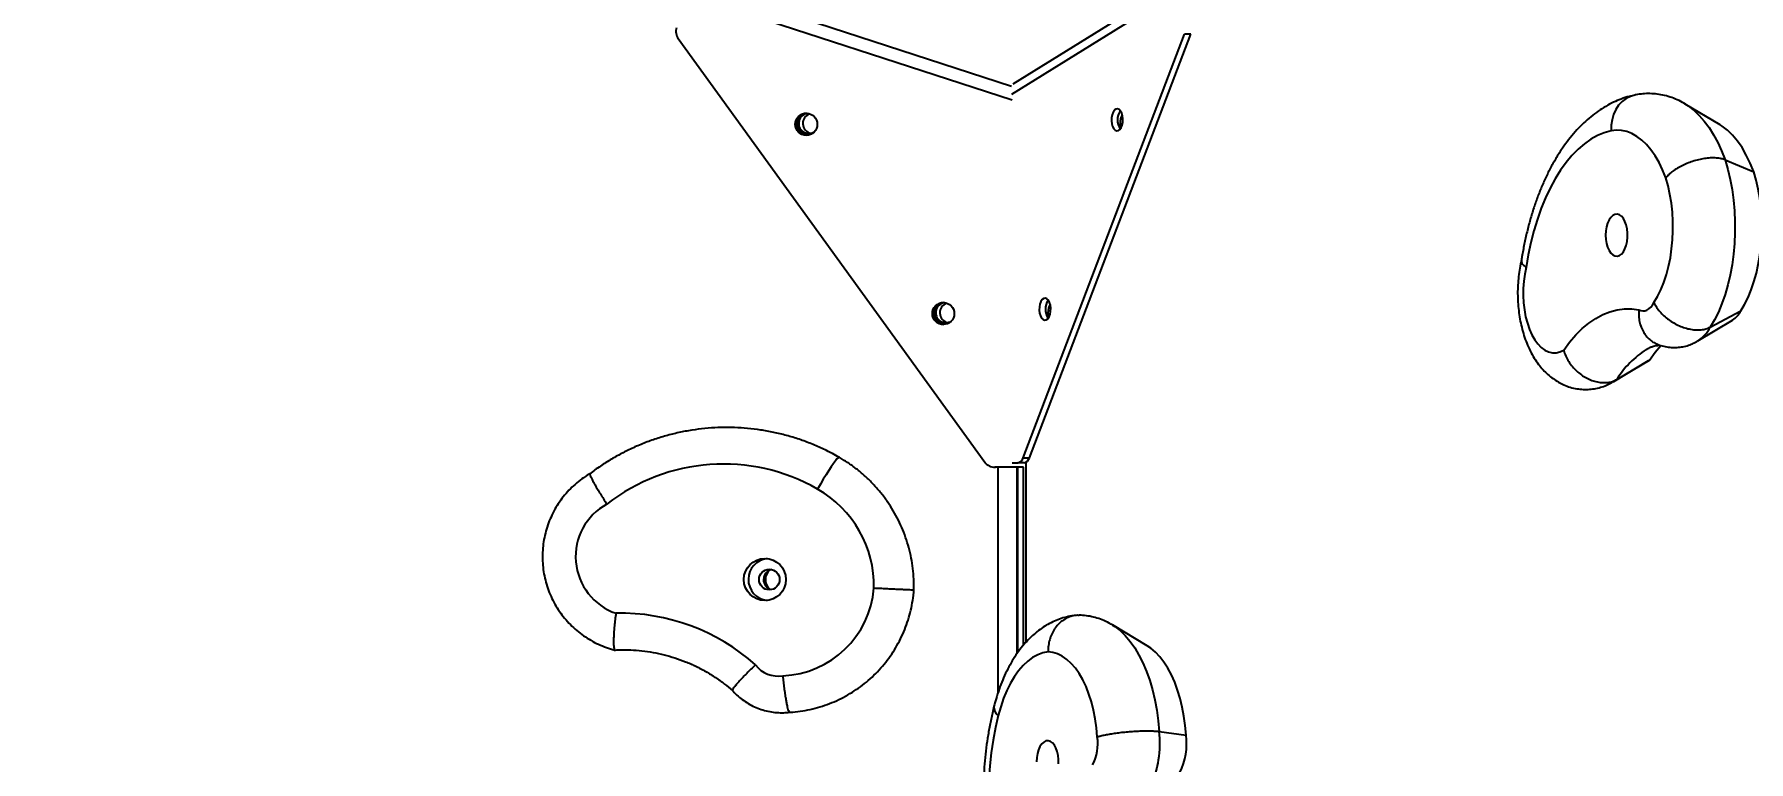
# Model space of a CAD drawing. Header units: millimetres. Extents: x -4720 to 4364, y -4819 to 4363.
# Drawn here: x -862 to -159, y 127 to 425 of the extents above; entities that cross this region are included whole.
import ezdxf

# ---------------------------------------------------------------- set-up
doc = ezdxf.new("R2010")
doc.units = ezdxf.units.MM
for name, color, linetype in [('DIKOM_ОБЪЕКТ', 7, 'Continuous'), ('DIKOM_РАЗМЕР_ЗОНА', 7, 'Continuous'), ('DIKOM_РАЗМЕР_ОБЪЕКТА', 7, 'Continuous')]:
    doc.layers.add(name, color=color, linetype=linetype)
doc.styles.add('style1', font='arial.ttf', dxfattribs={"width": 0.8})
doc.dimstyles.new('1-50', dxfattribs={"dimtxt": 300, "dimasz": 200, "dimexe": 100, "dimexo": 0, "dimgap": 100, "dimtad": 1, "dimdec": 0, "dimtxsty": 'style1', "dimcen": 0, "dimclrd": 7, "dimclre": 7, "dimadec": 1, "dimazin": 2, "dimtfac": 1, "dimtdec": 0, "dimtmove": 0, "dimatfit": 3, "dimfxl": 0, "dimlwd": 25, "dimlwe": 18, "dimarcsym": 0})

# ---------------------------------------------------------------- blocks, each defined once
blk = doc.blocks.new('*D10')
at = {"layer": 'Defpoints', "color": 0, "transparency": 16777216}
for p in [(-2674.62, 2212.87), (-210.39, 2212.87), (582.24, -1937.13)]:
    blk.add_point(p, dxfattribs=at)
at = {"layer": 'DIKOM_РАЗМЕР_ОБЪЕКТА', "color": 7, "lineweight": 18, "transparency": 16777216}
for p, q in [((-210.39, 2212.87), (-2774.62, 2212.87)), ((582.24, -1937.13), (-2774.62, -1937.13))]:
    blk.add_line(p, q, dxfattribs=at)
at = {"layer": 'DIKOM_РАЗМЕР_ОБЪЕКТА', "color": 7, "lineweight": 25, "transparency": 16777216}
blk.add_line((-2674.62, -1737.13), (-2674.62, 2012.87), dxfattribs=at)
at = {"layer": 'DIKOM_РАЗМЕР_ОБЪЕКТА', "color": 7, "transparency": 16777216}
for points in [[(-2707.95, 2012.87), (-2641.28, 2012.87), (-2674.62, 2212.87)], [(-2707.95, -1737.13), (-2641.28, -1737.13), (-2674.62, -1937.13)]]:
    blk.add_solid(points, dxfattribs=at)
at = {"layer": 'DIKOM_РАЗМЕР_ОБЪЕКТА', "color": 0, "transparency": 16777216, "insert": (-2927.79, 137.87), "char_height": 300, "attachment_point": 5, "rotation": 90, "style": 'style1'}
blk.add_mtext('4150', dxfattribs=at)
blk = doc.blocks.new('*D12')
at = {"layer": 'Defpoints', "color": 0, "transparency": 16777216}
for p in [(-4269.79, 4362.87), (248.26, 4362.87), (248.26, -4087.13)]:
    blk.add_point(p, dxfattribs=at)
at = {"layer": 'DIKOM_РАЗМЕР_ЗОНА', "color": 7, "lineweight": 18, "transparency": 16777216}
for p, q in [((248.26, 4362.87), (-4369.79, 4362.87)), ((248.26, -4087.13), (-4369.79, -4087.13))]:
    blk.add_line(p, q, dxfattribs=at)
at = {"layer": 'DIKOM_РАЗМЕР_ЗОНА', "color": 7, "lineweight": 25, "transparency": 16777216}
blk.add_line((-4269.79, -3887.13), (-4269.79, 4162.87), dxfattribs=at)
at = {"layer": 'DIKOM_РАЗМЕР_ЗОНА', "color": 7, "transparency": 16777216}
for points in [[(-4303.12, 4162.87), (-4236.45, 4162.87), (-4269.79, 4362.87)], [(-4303.12, -3887.13), (-4236.45, -3887.13), (-4269.79, -4087.13)]]:
    blk.add_solid(points, dxfattribs=at)
at = {"layer": 'DIKOM_РАЗМЕР_ЗОНА', "color": 0, "transparency": 16777216, "insert": (-4522.96, 137.87), "char_height": 300, "attachment_point": 5, "rotation": 90, "style": 'style1'}
blk.add_mtext('8450', dxfattribs=at)

msp = doc.modelspace()

# ---------------------------------------------------------------- linework, layer by layer
at = {"layer": 'DIKOM_ОБЪЕКТ'}
for p, q in [((-591.89, 446.45), (-460.99, 403.75)), ((-391.95, 443.15), (-461, 400.34)), ((-460.21, 404.72), (-390, 448.25)), ((-460.72, 397.92), (-593.85, 441.35)), ((-597.55, 423.22), (-471.81, 249.43)), ((-456.18, 251.23), (-390.01, 425.03)), ((-453.62, 251.23), (-387.45, 425.03)), ((-387.45, 425.03), (-390.01, 425.03)), ((-170.42, 387.84), (-184.7, 396.41)), ((-184.7, 396.41), (-184.61, 396.36)), ((-168.4, 373.48), (-156.65, 368.57)), ((-174.51, 304.85), (-161.93, 311.62)), ((-179.6, 299.19), (-165.32, 307.77)), ((-214.01, 282.56), (-199.73, 291.13)), ((-212.74, 283.41), (-199.38, 291.35)), ((-199.73, 291.13), (-199.38, 291.35)), ((-212.74, 283.41), (-213.94, 282.6)), ((-456.06, 247.37), (-467.78, 247.37)), ((-467.78, 247.37), (-467.5, 247.37)), ((-456.09, 247.37), (-467.5, 247.37)), ((-466.37, 155.16), (-466.37, 247.37)), ((-460.72, 249.17), (-458.3, 249.17)), ((-458.75, 247.37), (-458.75, 170.83)), ((-458.38, 171.33), (-458.38, 247.37)), ((-458.36, 171.37), (-458.36, 247.37)), ((-455.74, 249.17), (-458.3, 249.17)), ((-456.18, 251.23), (-453.62, 251.23)), ((-456.09, 247.37), (-456.09, 174.31)), ((-455.05, 249.35), (-455.05, 175.53)), ((-405.3, 174.13), (-419.58, 182.7)), ((-400.41, 139), (-389.37, 137.53))]:
    msp.add_line(p, q, dxfattribs=at)
at = {"layer": 'DIKOM_ОБЪЕКТ', "flags": 128}
for points in [[(-418.79, 393.82), (-419.32, 393.03), (-419.72, 392), (-419.94, 390.79), (-419.98, 389.52), (-419.83, 388.27), (-419.5, 387.15), (-419.02, 386.26), (-418.43, 385.66), (-417.77, 385.4), (-417.1, 385.51), (-416.48, 385.97), (-415.94, 386.75), (-415.55, 387.79), (-415.32, 388.99), (-415.28, 390.27), (-415.43, 391.52), (-415.76, 392.63), (-416.24, 393.53), (-416.84, 394.13), (-417.49, 394.39), (-418.16, 394.28), (-418.79, 393.82)], [(-205.42, 400.07), (-207.22, 399.52), (-208.99, 398.62), (-210.61, 397.39), (-212.02, 395.87), (-213.2, 394.09), (-214.11, 392.11), (-214.74, 389.96), (-215.07, 387.71), (-215.09, 385.4)], [(-184.61, 396.36), (-183.34, 395.53), (-181.12, 393.79), (-178.98, 391.74), (-176.92, 389.37), (-174.97, 386.71), (-173.13, 383.78), (-171.42, 380.58), (-169.84, 377.14), (-168.4, 373.48)], [(-416.41, 388.46), (-416.31, 387.19), (-416.15, 386.4)], [(-156.65, 368.57), (-158.09, 372.15), (-159.69, 375.47), (-161.44, 378.51), (-163.33, 381.23), (-165.33, 383.63), (-167.44, 385.67), (-169.63, 387.34), (-170.42, 387.84)], [(-215.09, 385.4), (-217.9, 384.61), (-220.68, 383.46), (-223.41, 381.94), (-226.07, 380.07), (-228.67, 377.84), (-231.17, 375.28), (-233.58, 372.4), (-235.87, 369.2), (-238.04, 365.71), (-240.09, 361.93), (-241.98, 357.9), (-243.73, 353.63), (-245.32, 349.13), (-246.74, 344.44), (-247.99, 339.57), (-249.06, 334.54), (-249.94, 329.39)], [(-192.7, 366.12), (-194.01, 369.36), (-195.47, 372.37), (-197.06, 375.12), (-198.78, 377.59), (-200.6, 379.75), (-202.51, 381.6), (-204.51, 383.12), (-206.57, 384.29), (-208.67, 385.11), (-210.8, 385.57), (-212.95, 385.67), (-215.09, 385.4)], [(-168.4, 373.48), (-167.26, 369.57), (-166.3, 365.5), (-165.52, 361.29), (-164.93, 356.96), (-164.54, 352.56), (-164.34, 348.11), (-164.34, 343.64), (-164.53, 339.19), (-164.93, 334.78), (-165.51, 330.46), (-166.29, 326.24), (-167.25, 322.17), (-168.38, 318.26), (-169.69, 314.55), (-171.15, 311.06), (-172.76, 307.82), (-174.51, 304.85)], [(-197.56, 314.99), (-196.07, 317.48), (-194.71, 320.23), (-193.5, 323.22), (-192.44, 326.42), (-191.54, 329.79), (-190.83, 333.32), (-190.29, 336.95), (-189.93, 340.68), (-189.77, 344.44), (-189.79, 348.23), (-190.01, 351.98), (-190.41, 355.69), (-191, 359.3), (-191.76, 362.79), (-192.7, 366.12)], [(-161.93, 311.62), (-160.37, 314.22), (-158.95, 317.09), (-157.67, 320.18), (-156.54, 323.48), (-155.57, 326.96), (-154.76, 330.6), (-154.13, 334.35), (-153.68, 338.2), (-153.41, 342.12), (-153.33, 346.06), (-153.43, 350), (-153.72, 353.9), (-154.19, 357.75), (-154.84, 361.49), (-155.66, 365.11), (-156.65, 368.57)], [(-216.56, 337.65), (-215.96, 336.33), (-215.24, 335.26), (-214.42, 334.49), (-213.53, 334.06), (-212.62, 333.97), (-211.71, 334.24), (-210.86, 334.85), (-210.08, 335.78), (-209.42, 336.98), (-208.9, 338.42), (-208.54, 340.02), (-208.36, 341.73), (-208.36, 343.48), (-208.54, 345.19), (-208.91, 346.79), (-209.43, 348.22), (-210.09, 349.42), (-210.87, 350.34), (-211.73, 350.94), (-212.63, 351.21), (-213.55, 351.11), (-214.43, 350.67), (-215.25, 349.9), (-215.97, 348.83), (-216.57, 347.51), (-217.01, 345.98), (-217.28, 344.31), (-217.37, 342.57), (-217.28, 340.84), (-217, 339.17), (-216.56, 337.65)], [(-249.94, 329.39), (-250.53, 326.62), (-250.94, 323.74), (-251.16, 320.78), (-251.19, 317.79), (-251.03, 314.82), (-250.68, 311.91), (-250.15, 309.1), (-249.45, 306.43), (-248.57, 303.95), (-247.55, 301.69), (-246.39, 299.68), (-245.11, 297.96), (-243.73, 296.54), (-242.27, 295.46), (-240.76, 294.72), (-239.2, 294.35), (-237.64, 294.33), (-236.08, 294.68), (-234.56, 295.39)], [(-448.36, 316.15), (-448.89, 315.37), (-449.29, 314.34), (-449.51, 313.13), (-449.55, 311.85), (-449.4, 310.6), (-449.07, 309.49), (-448.59, 308.59), (-448, 307.99), (-447.34, 307.74), (-446.67, 307.84), (-446.05, 308.31), (-445.51, 309.09), (-445.12, 310.12), (-444.89, 311.33), (-444.85, 312.61), (-445, 313.86), (-445.33, 314.97), (-445.81, 315.87), (-446.41, 316.47), (-447.06, 316.72), (-447.73, 316.61), (-448.36, 316.15)], [(-445.97, 310.79), (-445.88, 309.53), (-445.71, 308.74)], [(-234.56, 295.39), (-232.13, 298.68), (-229.58, 301.65), (-226.94, 304.28), (-224.2, 306.55), (-221.39, 308.47), (-218.52, 310.01), (-215.6, 311.18), (-212.64, 311.96), (-209.67, 312.36), (-206.68, 312.36), (-203.71, 311.98)], [(-203.71, 311.98), (-202.89, 311.64), (-202.07, 311.51), (-201.24, 311.59), (-200.42, 311.88), (-199.63, 312.37), (-198.88, 313.06), (-198.19, 313.94), (-197.56, 314.99)], [(-199.38, 291.35), (-197.08, 294.53), (-194.69, 297.37)], [(-531.62, 251.47), (-531.69, 251.48), (-532.01, 251.3), (-532.5, 250.8), (-533.15, 250.01), (-533.94, 248.93), (-534.86, 247.61), (-535.87, 246.06), (-536.97, 244.32), (-538.11, 242.45), (-539.28, 240.47), (-540.45, 238.45)], [(-419.52, 182.66), (-418.54, 182.03), (-416.37, 180.35), (-414.29, 178.32), (-412.3, 175.96), (-410.42, 173.29), (-408.67, 170.33), (-407.05, 167.1), (-405.59, 163.62), (-404.28, 159.91), (-403.14, 156.01), (-402.18, 151.94), (-401.4, 147.72), (-400.81, 143.4), (-400.41, 139)], [(-445.95, 171.65), (-448.09, 171.24), (-450.2, 170.46), (-452.26, 169.33), (-454.26, 167.86), (-456.19, 166.05), (-458.02, 163.92), (-459.75, 161.49), (-461.36, 158.77), (-462.84, 155.79), (-464.17, 152.58), (-465.34, 149.15), (-466.35, 145.54)], [(-425.76, 136.77), (-426.08, 140.51), (-426.59, 144.16), (-427.28, 147.71), (-428.14, 151.11), (-429.18, 154.34), (-430.36, 157.37), (-431.7, 160.16), (-433.17, 162.7), (-434.76, 164.96), (-436.45, 166.91), (-438.24, 168.55), (-440.1, 169.85), (-442.02, 170.81), (-443.97, 171.41), (-445.95, 171.65)], [(-389.37, 137.53), (-389.71, 141.42), (-390.23, 145.24), (-390.93, 148.95), (-391.8, 152.53), (-392.84, 155.94), (-394.03, 159.16), (-395.37, 162.17), (-396.85, 164.93), (-398.45, 167.43), (-400.16, 169.65), (-401.96, 171.56), (-403.85, 173.16), (-405.3, 174.13)], [(-466.35, 145.54), (-467.49, 140.57), (-468.44, 135.46), (-469.21, 130.23), (-469.78, 124.92), (-470.16, 119.55), (-470.34, 114.14), (-470.33, 108.72), (-470.12, 103.31), (-469.71, 97.94), (-469.11, 92.64), (-468.32, 87.44), (-467.34, 82.35), (-466.18, 77.4), (-464.84, 72.61), (-463.33, 68.02), (-461.66, 63.64), (-459.83, 59.48)], [(-441.62, 125.71), (-441.63, 127.46), (-441.81, 129.17), (-442.18, 130.77), (-442.7, 132.2), (-443.37, 133.4), (-444.14, 134.32), (-445, 134.92), (-445.91, 135.18), (-446.82, 135.09), (-447.7, 134.64), (-448.52, 133.87), (-449.25, 132.8), (-449.84, 131.47), (-450.28, 129.94), (-450.55, 128.27), (-450.64, 126.54)]]:
    msp.add_lwpolyline(points, dxfattribs=at)
at = {"layer": 'DIKOM_ОБЪЕКТ'}
for centre, radius in [((-545.07, 388.09), 4.5), ((-488.88, 310.43), 4.5), ((-562.03, 201.32), 8.62), ((-560.21, 201.31), 4.22)]:
    msp.add_circle(centre, radius, dxfattribs=at)
for centre, radius, start, end in [((-593.49, 426.16), 5.02, 162.06814, 215.86221), ((-410.61, 389.89), 6.87, 146.62043, 213.37957), ((-544.76, 388.09), 4.5, 91.94765, 268.05235), ((-544.27, 388.46), 4.5, 130.42494, 289.76012), ((-544.05, 388.46), 4.12, 96.40806, 303.62897), ((-542.38, 388.46), 4.13, 108.37495, 258.20606), ((-410.07, 388.73), 6.34, 149.50375, 182.47368), ((-488.57, 310.43), 4.5, 91.9478, 268.0522), ((-488.09, 310.8), 4.5, 130.40135, 289.73468), ((-487.86, 310.8), 4.12, 96.23547, 303.6787), ((-486.2, 310.79), 4.13, 108.29464, 258.20621), ((-440.18, 312.23), 6.87, 146.62097, 213.37903), ((-439.64, 311.07), 6.34, 149.5179, 182.47588), ((-170.66, 315.89), 9.73, 303.33252, 333.9233), ((-187.74, 311.62), 14.86, 303.32831, 332.91496), ((-179.74, 263.19), 38.7, 122.78597, 148.49493), ((-579, 171.1), 77.6, 60.2121, 128.02675), ((-467.78, 252.34), 4.97, 215.8402, 269.9669), ((-458.79, 251.8), 2.67, 280.63192, 347.75907), ((-456.23, 251.8), 2.67, 280.63243, 347.75695), ((-615.06, 210.68), 24.55, 118.58569, 250.97413), ((-563.38, 198.48), 46.08, 359.07866, 60.15805), ((-560.2, 201.33), 8.61, 96.25786, 179.05781), ((-558.37, 201.32), 4.22, 102.75097, 179.03234), ((-556.7, 201.31), 5.14, 131.2049, 228.7951), ((-560.2, 201.29), 8.61, 178.82614, 263.73427), ((-558.37, 201.3), 4.22, 178.83717, 257.25654), ((-556.48, 201.1), 39.32, 272.58968, 355.09036), ((-621.22, 104.76), 82.74, 48.04612, 91.27312), ((-556.55, 173.49), 11.81, 217.56023, 278.9858), ((-464.13, 148.87), 4.01, 175.61978, 236.32358), ((-444.85, 134), 19.29, 332.94881, 8.27089), ((-442.04, 133.9), 41.94, 335.07727, 6.97606), ((-415.94, 133.96), 26.81, 333.93032, 7.64229)]:
    msp.add_arc(centre, radius, start, end, dxfattribs=at)
for points, knots in [([(-184.57, 396.32), (-185.46, 396.84), (-187.28, 397.88), (-190.18, 399.07), (-193.17, 399.97), (-196.18, 400.51), (-199.18, 400.73), (-202.1, 400.62), (-204.18, 400.33), (-205.26, 400.1), (-205.42, 400.07)], [0, 0, 0, 0, 0.142485, 0.290018, 0.43342, 0.573528, 0.71123, 0.847431, 0.976963, 1, 1, 1, 1]), ([(-205.42, 400.07), (-206.17, 399.9), (-208.04, 399.47), (-210.97, 398.5), (-214.19, 397.14), (-217.34, 395.47), (-220.42, 393.5), (-223.43, 391.23), (-226.35, 388.66), (-229.18, 385.79), (-231.89, 382.62), (-234.48, 379.18), (-236.94, 375.48), (-239.25, 371.54), (-241.4, 367.37), (-243.38, 363.01), (-245.2, 358.48), (-246.84, 353.78), (-248.32, 348.94), (-249.62, 343.98), (-250.74, 338.9), (-251.48, 334.97), (-251.82, 332.74), (-251.9, 332.25)], [0, 0, 0, 0, 0.030404, 0.075519, 0.121039, 0.167286, 0.214413, 0.262521, 0.311646, 0.361742, 0.412691, 0.464318, 0.51642, 0.5688, 0.621292, 0.673742, 0.726083, 0.778276, 0.830306, 0.882175, 0.933894, 0.985479, 1, 1, 1, 1]), ([(-168.4, 373.48), (-168.91, 373.66), (-169.93, 374.02), (-171.84, 374.29), (-173.97, 374.34), (-176.25, 374.15), (-178.66, 373.73), (-181.08, 373.11), (-183.49, 372.27), (-185.78, 371.27), (-187.92, 370.12), (-189.81, 368.87), (-191.43, 367.54), (-192.3, 366.61), (-192.69, 366.14), (-192.7, 366.12)], [0, 0, 0, 0, 0.082084, 0.166549, 0.248634, 0.333099, 0.415179, 0.499641, 0.581732, 0.666202, 0.748317, 0.832811, 0.913767, 0.996999, 1, 1, 1, 1]), ([(-251.88, 332.35), (-251.93, 332.11), (-252.26, 330.76), (-252.72, 328.24), (-253.17, 324.77), (-253.41, 321.26), (-253.45, 317.75), (-253.29, 314.24), (-252.93, 310.75), (-252.36, 307.31), (-251.59, 303.93), (-250.6, 300.62), (-249.37, 297.41), (-247.91, 294.32), (-246.25, 291.51), (-244.45, 289.01), (-242.57, 286.84), (-240.55, 284.95), (-238.42, 283.32), (-236.19, 281.96), (-233.79, 280.83), (-231.24, 279.98), (-228.56, 279.44), (-225.89, 279.24), (-223.25, 279.37), (-220.68, 279.8), (-218.2, 280.53), (-215.92, 281.47), (-214.54, 282.27), (-213.9, 282.65)], [0, 0, 0, 0, 0.008922, 0.050421, 0.091595, 0.132564, 0.173442, 0.214354, 0.255401, 0.296713, 0.338433, 0.380693, 0.423594, 0.467147, 0.511177, 0.550341, 0.588245, 0.624813, 0.660162, 0.694499, 0.728052, 0.76457, 0.80016, 0.834962, 0.869212, 0.903115, 0.936872, 0.970731, 1, 1, 1, 1]), ([(-251.86, 332.24), (-251.88, 332.16), (-251.98, 331.83), (-251.73, 331.18), (-251.09, 330.31), (-250.38, 329.71), (-249.95, 329.4), (-249.94, 329.39)], [0, 0, 0, 0, 0.102472, 0.40192, 0.693245, 0.992943, 1, 1, 1, 1]), ([(-203.71, 311.98), (-203.71, 311.96), (-203.79, 311.13), (-203.83, 309.44), (-203.52, 307.03), (-202.83, 304.73), (-201.81, 302.67), (-200.48, 300.84), (-198.87, 299.37), (-197.51, 298.43), (-196.68, 298.13), (-196.5, 298.07)], [0, 0, 0, 0, 0.003124, 0.139044, 0.278899, 0.41429, 0.553587, 0.688741, 0.827801, 0.962847, 1, 1, 1, 1]), ([(-197.56, 314.99), (-197.55, 314.97), (-197.25, 314.33), (-196.54, 313.07), (-195.16, 311.24), (-193.47, 309.5), (-191.55, 307.92), (-189.41, 306.53), (-187.17, 305.39), (-184.83, 304.51), (-182.52, 303.94), (-180.25, 303.67), (-178.13, 303.74), (-176.16, 304.1), (-175.07, 304.6), (-174.51, 304.85)], [0, 0, 0, 0, 0.002397, 0.08377, 0.167449, 0.249545, 0.334018, 0.416083, 0.500526, 0.582579, 0.667011, 0.749068, 0.833506, 0.915562, 1, 1, 1, 1]), ([(-234.56, 295.39), (-234.56, 295.37), (-234.35, 294.58), (-233.77, 292.98), (-232.56, 290.74), (-231.03, 288.66), (-229.28, 286.84), (-227.31, 285.25), (-225.2, 283.96), (-222.99, 282.97), (-220.76, 282.33), (-218.53, 282.04), (-216.43, 282.12), (-214.45, 282.55), (-213.31, 283.12), (-212.74, 283.41)], [0, 0, 0, 0, 0.001371, 0.087956, 0.177235, 0.259129, 0.343337, 0.424455, 0.507874, 0.588643, 0.671729, 0.752626, 0.835874, 0.916763, 1, 1, 1, 1]), ([(-200.72, 295.7), (-200.59, 295.78), (-199.99, 296.17), (-198.99, 296.62), (-197.74, 297.09), (-196.52, 297.35), (-195.51, 297.45), (-194.84, 297.37), (-194.59, 297.34)], [0, 0, 0, 0, 0.047483, 0.230291, 0.422218, 0.629744, 0.864389, 1, 1, 1, 1]), ([(-196.51, 298.04), (-196.45, 298.01), (-195.71, 297.64), (-194.11, 297.15), (-191.74, 296.62), (-189.28, 296.45), (-186.87, 296.6), (-184.54, 297.05), (-182.33, 297.8), (-180.66, 298.54), (-179.8, 299.1), (-179.57, 299.24)], [0, 0, 0, 0, 0.011134, 0.140927, 0.283097, 0.421976, 0.557854, 0.691423, 0.823392, 0.954612, 1, 1, 1, 1]), ([(-531.62, 251.47), (-532.52, 251.98), (-535, 253.36), (-539.18, 255.4), (-544.16, 257.51), (-549.27, 259.31), (-554.46, 260.82), (-559.74, 262.02), (-565.08, 262.91), (-570.46, 263.48), (-575.86, 263.74), (-581.27, 263.69), (-586.66, 263.32), (-592.03, 262.63), (-597.35, 261.64), (-602.6, 260.33), (-607.76, 258.72), (-612.83, 256.81), (-617.77, 254.6), (-622.58, 252.12), (-627.23, 249.35), (-630.95, 246.87), (-633.06, 245.25), (-633.74, 244.73)], [0, 0, 0, 0, 0.028654, 0.078534, 0.128418, 0.178299, 0.228179, 0.278057, 0.327934, 0.377809, 0.427684, 0.477558, 0.527431, 0.577304, 0.627178, 0.677052, 0.726927, 0.776803, 0.82668, 0.876559, 0.92644, 0.976323, 1, 1, 1, 1]), ([(-500.94, 196.97), (-500.93, 197.73), (-500.89, 199.94), (-501.09, 203.62), (-501.61, 207.99), (-502.45, 212.3), (-503.6, 216.55), (-505.05, 220.7), (-506.79, 224.73), (-508.82, 228.63), (-511.12, 232.37), (-513.68, 235.94), (-516.49, 239.31), (-519.54, 242.47), (-522.81, 245.4), (-526.27, 248.09), (-529.24, 250.08), (-531.06, 251.14), (-531.62, 251.47)], [0, 0, 0, 0, 0.034349, 0.101216, 0.168093, 0.234969, 0.301844, 0.368718, 0.435589, 0.502457, 0.569321, 0.63618, 0.703034, 0.769884, 0.836728, 0.903565, 0.970397, 1, 1, 1, 1]), ([(-633.74, 244.75), (-633.88, 244.67), (-635.03, 244.03), (-637.1, 242.6), (-639.86, 240.4), (-642.4, 237.95), (-644.72, 235.28), (-646.78, 232.41), (-648.59, 229.37), (-650.12, 226.18), (-651.35, 222.87), (-652.29, 219.46), (-652.92, 215.98), (-653.23, 212.45), (-653.23, 208.91), (-652.92, 205.39), (-652.29, 201.91), (-651.36, 198.49), (-650.12, 195.18), (-648.59, 191.99), (-646.79, 188.94), (-644.72, 186.08), (-642.4, 183.41), (-639.86, 180.95), (-637.1, 178.74), (-634.16, 176.78), (-631.06, 175.09), (-627.82, 173.69), (-625.3, 172.84), (-623.87, 172.48), (-623.58, 172.4)], [0, 0, 0, 0, 0.004885, 0.04275, 0.080624, 0.118501, 0.156384, 0.194273, 0.232166, 0.270065, 0.307969, 0.345878, 0.38379, 0.421707, 0.459626, 0.497547, 0.535469, 0.573391, 0.611311, 0.64923, 0.687145, 0.725057, 0.762965, 0.800868, 0.838766, 0.876659, 0.914546, 0.952428, 0.990305, 1, 1, 1, 1]), ([(-633.75, 244.74), (-633.78, 244.68), (-633.84, 244.54), (-633.63, 243.9), (-633.21, 242.95), (-632.56, 241.68), (-631.71, 240.16), (-630.67, 238.4), (-629.51, 236.47), (-628.21, 234.41), (-627.29, 232.98), (-626.82, 232.25), (-626.81, 232.23)], [0, 0, 0, 0, 0.108112, 0.21753, 0.330122, 0.439601, 0.55225, 0.66189, 0.774695, 0.884439, 0.997342, 1, 1, 1, 1]), ([(-551.93, 146.89), (-551.49, 146.91), (-549.67, 147.01), (-546.49, 147.41), (-542.43, 148.21), (-538.44, 149.33), (-534.55, 150.75), (-530.79, 152.46), (-527.16, 154.45), (-523.69, 156.71), (-520.4, 159.23), (-517.32, 162), (-514.45, 164.99), (-511.82, 168.19), (-509.44, 171.59), (-507.33, 175.15), (-505.49, 178.87), (-503.94, 182.72), (-502.68, 186.67), (-501.74, 190.71), (-501.18, 194.16), (-501.01, 196.25), (-500.94, 196.97)], [0, 0, 0, 0, 0.017173, 0.070205, 0.123244, 0.176285, 0.229326, 0.28237, 0.335416, 0.388466, 0.441521, 0.494579, 0.547643, 0.600712, 0.653786, 0.706865, 0.75995, 0.813039, 0.866133, 0.919231, 0.972333, 1, 1, 1, 1]), ([(-500.96, 196.97), (-500.98, 196.97), (-501.02, 196.97), (-501.59, 196.98), (-502.57, 197.02), (-503.92, 197.08), (-505.62, 197.16), (-507.61, 197.25), (-509.84, 197.36), (-512.22, 197.48), (-514.7, 197.6), (-516.4, 197.69), (-517.27, 197.74), (-517.3, 197.74)], [0, 0, 0, 0, 0.0851728, 0.1880157, 0.2879502, 0.3907893, 0.4907378, 0.5935849, 0.693564, 0.7964385, 0.8950081, 0.9963476, 1, 1, 1, 1]), ([(-623.06, 187.47), (-623.07, 187.46), (-623.2, 186.58), (-623.45, 184.79), (-623.73, 182.27), (-623.92, 179.92), (-624.04, 177.85), (-624.08, 176.03), (-624.05, 174.55), (-623.96, 173.41), (-623.81, 172.7), (-623.68, 172.38), (-623.59, 172.42), (-623.58, 172.43)], [0, 0, 0, 0, 0.001789, 0.114873, 0.231474, 0.33843, 0.448406, 0.554348, 0.663297, 0.768784, 0.877296, 0.982953, 1, 1, 1, 1]), ([(-434.33, 186.6), (-434.97, 186.53), (-436.6, 186.36), (-439.15, 185.78), (-441.97, 184.87), (-444.7, 183.65), (-447.36, 182.16), (-449.92, 180.38), (-452.39, 178.31), (-454.76, 175.95), (-457.01, 173.3), (-459.14, 170.38), (-461.11, 167.19), (-462.93, 163.76), (-464.57, 160.14), (-466.02, 156.33), (-467.21, 152.68), (-467.85, 150.25), (-468.13, 149.18)], [0, 0, 0, 0, 0.038082, 0.095763, 0.153656, 0.212216, 0.271822, 0.332827, 0.39552, 0.46008, 0.526512, 0.594615, 0.664, 0.734177, 0.804668, 0.875047, 0.945137, 1, 1, 1, 1]), ([(-433.22, 186.61), (-433.47, 186.62), (-434.45, 186.68), (-436.13, 186.35), (-438.19, 185.61), (-440.09, 184.45), (-441.82, 182.93), (-443.28, 181.1), (-444.47, 178.98), (-445.33, 176.69), (-445.85, 174.25), (-445.96, 172.55), (-445.95, 171.68), (-445.95, 171.65)], [0, 0, 0, 0, 0.037263, 0.145492, 0.250663, 0.358883, 0.464067, 0.572301, 0.677515, 0.785778, 0.889511, 0.996155, 1, 1, 1, 1]), ([(-419.51, 182.61), (-419.97, 182.9), (-421.32, 183.73), (-423.69, 184.79), (-426.57, 185.78), (-429.48, 186.39), (-431.7, 186.63), (-432.95, 186.64), (-433.22, 186.65)], [0, 0, 0, 0, 0.112955, 0.328948, 0.538741, 0.743087, 0.943339, 1, 1, 1, 1]), ([(-623.87, 172.37), (-623.14, 172.41), (-620.87, 172.52), (-617.05, 172.49), (-612.44, 172.15), (-607.87, 171.48), (-603.35, 170.51), (-598.9, 169.23), (-594.55, 167.65), (-590.32, 165.78), (-586.22, 163.62), (-582.29, 161.18), (-578.63, 158.59), (-576.39, 156.7), (-575.33, 155.8)], [0, 0, 0, 0, 0.041835, 0.129738, 0.217656, 0.305573, 0.393488, 0.481399, 0.569306, 0.657207, 0.745101, 0.832987, 0.920865, 1, 1, 1, 1]), ([(-565.91, 166.29), (-565.93, 166.27), (-566.55, 165.69), (-567.78, 164.52), (-569.48, 162.82), (-571.05, 161.2), (-572.41, 159.73), (-573.55, 158.43), (-574.44, 157.36), (-575.04, 156.54), (-575.36, 156), (-575.33, 155.88), (-575.32, 155.83)], [0, 0, 0, 0, 0.00255, 0.113574, 0.22781, 0.3384, 0.452182, 0.562577, 0.676164, 0.786474, 0.899978, 1, 1, 1, 1]), ([(-554.7, 161.82), (-554.7, 161.8), (-554.62, 160.95), (-554.44, 159.27), (-554.15, 156.85), (-553.84, 154.54), (-553.52, 152.44), (-553.19, 150.6), (-552.87, 149.09), (-552.56, 147.92), (-552.27, 147.19), (-552.06, 146.85), (-551.96, 146.91), (-551.93, 146.92)], [0, 0, 0, 0, 0.003078, 0.1076, 0.215084, 0.320535, 0.429038, 0.534448, 0.64291, 0.74831, 0.856759, 0.962158, 1, 1, 1, 1]), ([(-575.32, 155.82), (-575.23, 155.72), (-574.53, 154.86), (-573.01, 153.42), (-570.74, 151.59), (-568.27, 150.04), (-565.65, 148.75), (-562.91, 147.76), (-560.08, 147.07), (-557.18, 146.7), (-554.45, 146.62), (-552.71, 146.81), (-551.92, 146.89)], [0, 0, 0, 0, 0.016, 0.127741, 0.239493, 0.351222, 0.46293, 0.574617, 0.686282, 0.797931, 0.909562, 1, 1, 1, 1]), ([(-468.13, 149.18), (-468.34, 148.29), (-468.97, 145.74), (-469.87, 141.43), (-470.76, 136.24), (-471.48, 130.97), (-472.03, 125.65), (-472.39, 120.29), (-472.58, 114.9), (-472.6, 109.5), (-472.43, 104.11), (-472.09, 98.75), (-471.57, 93.42), (-470.88, 88.15), (-470.01, 82.96), (-468.97, 77.84), (-467.75, 72.84), (-466.36, 67.94), (-464.79, 63.18), (-463.05, 58.57), (-461.72, 55.43), (-460.97, 53.83), (-460.89, 53.67)], [0, 0, 0, 0, 0.028614, 0.082338, 0.135932, 0.189414, 0.242807, 0.296134, 0.349418, 0.402685, 0.455957, 0.509251, 0.562591, 0.616001, 0.669507, 0.723133, 0.776904, 0.830845, 0.88498, 0.939325, 0.993893, 1, 1, 1, 1]), ([(-425.76, 136.77), (-425.75, 136.78), (-425.31, 136.92), (-424.31, 137.21), (-422.52, 137.61), (-420.43, 137.99), (-418.15, 138.34), (-415.7, 138.64), (-413.19, 138.88), (-410.66, 139.07), (-408.21, 139.19), (-405.88, 139.25), (-403.77, 139.23), (-401.89, 139.16), (-400.91, 139.05), (-400.41, 139)], [0, 0, 0, 0, 0.0024, 0.083771, 0.167451, 0.249548, 0.334019, 0.416084, 0.500528, 0.58258, 0.667012, 0.749069, 0.833507, 0.915566, 1, 1, 1, 1])]:
    msp.add_open_spline(points, degree=3, knots=knots, dxfattribs=at)

# ---------------------------------------------------------------- dimensions: what is measured, and where the dimension line sits
at = {"layer": 'DIKOM_РАЗМЕР_ЗОНА'}
dim = msp.add_linear_dim(base=(-4269.79, 4362.87), p1=(248.26, -4087.13), p2=(248.26, 4362.87), angle=90, dimstyle='1-50', dxfattribs=at)
dim.commit()
dim.dimension.update_dxf_attribs({"geometry": '*D12', "text_midpoint": (-4269.79, 137.87), "dimtype": 160})
at = {"layer": 'DIKOM_РАЗМЕР_ОБЪЕКТА'}
dim = msp.add_linear_dim(base=(-2674.62, 2212.87), p1=(582.24, -1937.13), p2=(-210.39, 2212.87), angle=90, dimstyle='1-50', dxfattribs=at)
dim.commit()
dim.dimension.update_dxf_attribs({"geometry": '*D10', "text_midpoint": (-2674.62, 137.87), "dimtype": 160})

doc.saveas('drawing.dxf')
